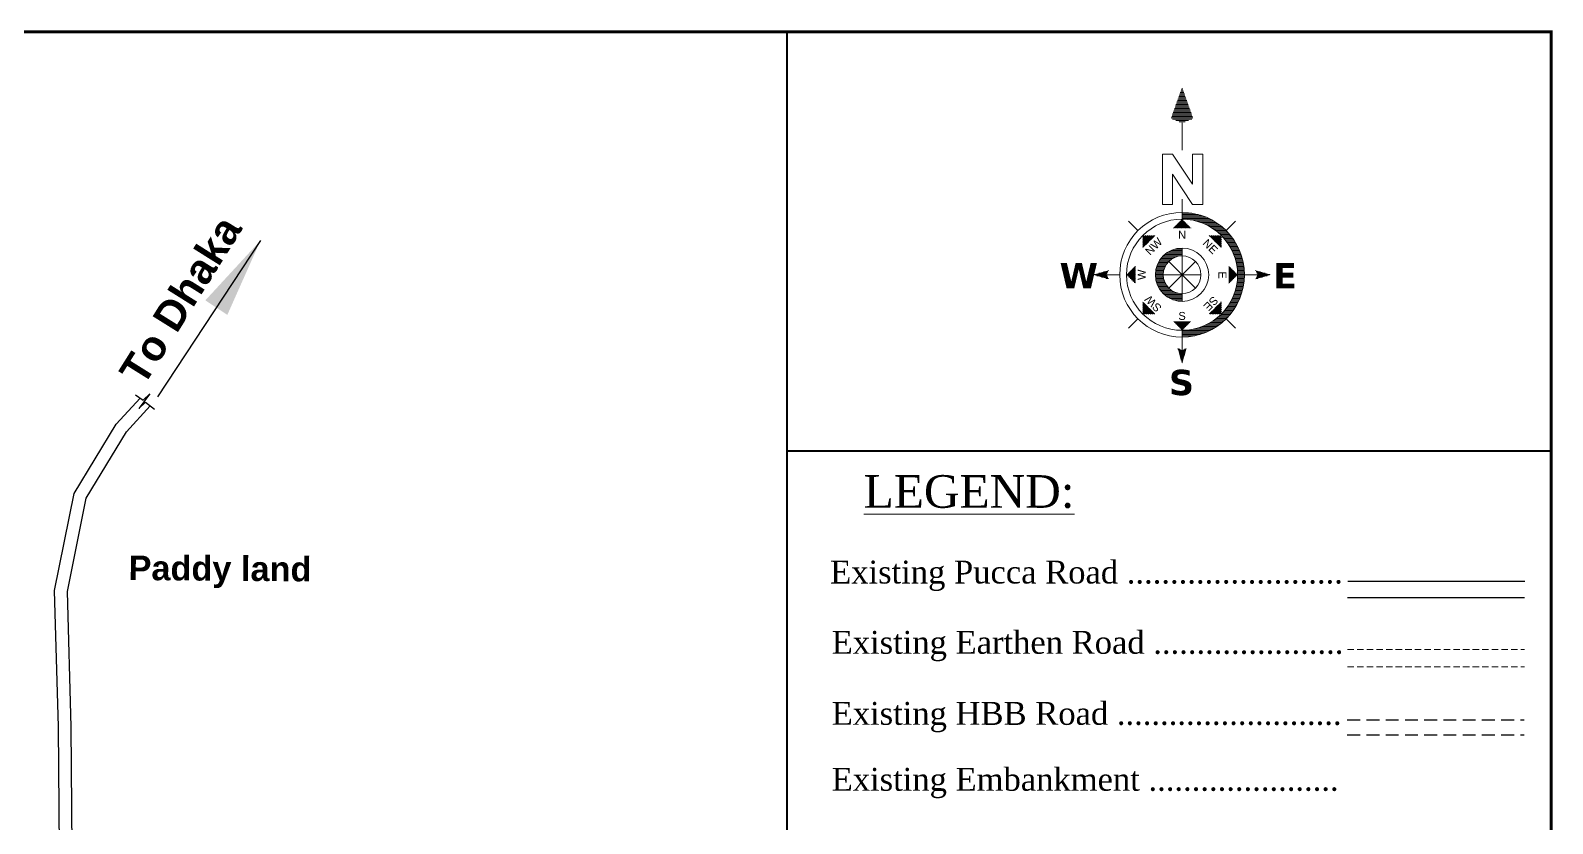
# Model space of a CAD drawing. Header units: millimetres. Extents: x 103 to 25310, y -179448 to -48.
# Drawn here: x 24123 to 25310, y -178228 to -177610 of the extents above; entities that cross this region are included whole.
import ezdxf
from ezdxf.enums import TextEntityAlignment as Align

# ---------------------------------------------------------------- set-up
doc = ezdxf.new("R2010")
doc.units = ezdxf.units.MM
doc.header["$MEASUREMENT"] = 0
doc.linetypes.add('DASHED2', pattern=[0.375, 0.25, -0.125])
doc.linetypes.add('HIDDENX2', pattern=[0.75, 0.5, -0.25])
for name, color, linetype in [('boundary', 7, 'Continuous'), ('Earthen Emb', 42, 'Continuous'), ('HBB_BFS Road', 7, 'DASHED2'), ('TEXT', 5, 'Continuous')]:
    doc.layers.add(name, color=color, linetype=linetype)
for name, color, linetype, lineweight in [('Earthan Road', 7, 'DASHED2', 9), ('line', 10, 'Continuous', 9), ('OUTLINE', 7, 'Continuous', 15), ('p2', 32, 'Continuous', 15), ('PUCCA ROAD', 1, 'Continuous', 30)]:
    doc.layers.add(name, color=color, linetype=linetype, lineweight=lineweight)
doc.styles.add('b', font='times.ttf')
doc.styles.add('LEG', font='romantic.ttf')
doc.styles.add('Romans', font='arial.ttf')
doc.styles.get("Standard").update_dxf_attribs({"font": 'arial.ttf'})
doc.styles.add('sum', font='arialbd.ttf')
doc.dimstyles.get("Standard").update_dxf_attribs({"dimtxt": 0.18, "dimasz": 0.18, "dimexe": 0.18, "dimexo": 0.0625, "dimgap": 0.09, "dimtad": 0, "dimtih": 1, "dimtoh": 1, "dimdec": 4, "dimzin": 0, "dimdsep": 46, "dimtxsty": 'Standard', "dimblk": 'DATUMBLANK', "dimcen": 0.09, "dimadec": 0, "dimazin": 0, "dimtfac": 1, "dimtdec": 4, "dimtofl": 0, "dimtmove": 0, "dimatfit": 3, "dimfxl": 1, "dimtolj": 1, "dimtzin": 0, "dimarcsym": 0})
pattern_1 = [(360, (26.19663, 31.512), (2e-14, 0.2822134), [])]
pattern_2 = [(360, (26.19663, 27.11894), (2e-14, 0.2822134), [])]
pattern_3 = [(180, (26.19663, 27.11894), (2e-14, 0.2822134), [])]
pattern_4 = [(45, (26.19663, 27.11894), (-0.199555, 0.199555), [])]
pattern_5 = [(90, (26.19663, 27.11894), (-0.2822134, 2e-14), [])]
pattern_6 = [(135, (26.19663, 27.11894), (-0.199555, -0.199555), [])]
pattern_7 = [(180, (26.19663, 27.11894), (-2e-14, -0.2822134), [])]
pattern_8 = [(225, (26.19663, 27.11894), (0.199555, -0.199555), [])]
pattern_9 = [(270, (26.19663, 27.11894), (0.2822134, -2e-14), [])]
pattern_10 = [(315, (26.19663, 27.11894), (0.199555, 0.199555), [])]

# ---------------------------------------------------------------- blocks, each defined once
blk = doc.blocks.new('A$C5FE22593')
h = blk.add_hatch()
h.set_pattern_fill('_USER', color=11, scale=0.282213, style=0, pattern_type=0)
h.set_pattern_definition(pattern_1)
h.paths.add_polyline_path([(26.2, 66.79), (23.84, 60.2), (26.2, 59.26), (28.55, 60.2)])
h = blk.add_hatch()
h.set_pattern_fill('_USER', color=11, scale=0.282213, style=0, pattern_type=0)
h.set_pattern_definition(pattern_1)
h.paths.add_polyline_path([(26.2, 66.79), (23.84, 60.2), (26.2, 59.26), (28.55, 60.2)])
h = blk.add_hatch()
h.set_pattern_fill('_USER', color=11, scale=0.282213, style=0, pattern_type=0)
h.set_pattern_definition(pattern_1)
h.paths.add_polyline_path([(26.2, 66.79), (23.84, 60.2), (26.2, 59.26), (28.55, 60.2)])
h = blk.add_hatch()
h.set_pattern_fill('_USER', color=11, scale=0.282213, style=0, pattern_type=0)
h.set_pattern_definition(pattern_1)
h.paths.add_polyline_path([(26.2, 66.79), (23.84, 60.2), (26.2, 59.26), (28.55, 60.2)])
h = blk.add_hatch(color=11)
h.paths.add_polyline_path([(26.2, 15.36), (26.2, 13.92, 1), (26.2, 40.32), (26.2, 38.88, -1)])
h.paths.add_polyline_path([(26.2, 31.11), (26.2, 32.76, 1), (26.2, 21.47), (26.2, 23.13, -1)])
h = blk.add_hatch(color=11)
h.paths.add_polyline_path([(26.2, 15.36), (26.2, 13.92, 1), (26.2, 40.32), (26.2, 38.88, -1)])
h.paths.add_polyline_path([(26.2, 31.11), (26.2, 32.76, 1), (26.2, 21.47), (26.2, 23.13, -1)])
h = blk.add_hatch(color=11)
h.paths.add_polyline_path([(26.2, 15.36), (26.2, 13.92, 1), (26.2, 40.32), (26.2, 38.88, -1)])
h.paths.add_polyline_path([(26.2, 31.11), (26.2, 32.76, 1), (26.2, 21.47), (26.2, 23.13, -1)])
h = blk.add_hatch(color=11)
h.paths.add_polyline_path([(26.2, 15.36), (26.2, 13.92, 1), (26.2, 40.32), (26.2, 38.88, -1)])
h.paths.add_polyline_path([(26.2, 31.11), (26.2, 32.76, 1), (26.2, 21.47), (26.2, 23.13, -1)])
h = blk.add_hatch()
h.set_pattern_fill('_USER', color=11, scale=0.282213, angle=90, style=0, pattern_type=0)
h.set_pattern_definition(pattern_5)
h.paths.add_polyline_path([(28.08, 37), (26.2, 38.88), (24.32, 37)])
h = blk.add_hatch()
h.set_pattern_fill('_USER', color=11, scale=0.282213, angle=90, style=0, pattern_type=0)
h.set_pattern_definition(pattern_5)
h.paths.add_polyline_path([(28.08, 37), (26.2, 38.88), (24.32, 37)])
h = blk.add_hatch()
h.set_pattern_fill('_USER', color=11, scale=0.282213, angle=90, style=0, pattern_type=0)
h.set_pattern_definition(pattern_5)
h.paths.add_polyline_path([(28.08, 37), (26.2, 38.88), (24.32, 37)])
h = blk.add_hatch()
h.set_pattern_fill('_USER', color=11, scale=0.282213, angle=90, style=0, pattern_type=0)
h.set_pattern_definition(pattern_5)
h.paths.add_polyline_path([(28.08, 37), (26.2, 38.88), (24.32, 37)])
h = blk.add_hatch()
h.set_pattern_fill('_USER', color=11, scale=0.282213, style=0, pattern_type=0)
h.set_pattern_definition(pattern_2)
h.paths.add_polyline_path([(39.4, 27.12, 0.414214), (26.2, 40.32), (26.2, 38.88, -0.414214), (37.96, 27.12, -0.414214), (26.2, 15.36), (26.2, 13.92, 0.414214)])
h = blk.add_hatch()
h.set_pattern_fill('_USER', color=11, scale=0.282213, style=0, pattern_type=0)
h.set_pattern_definition(pattern_2)
h.paths.add_polyline_path([(39.4, 27.12, 0.414214), (26.2, 40.32), (26.2, 38.88, -0.414214), (37.96, 27.12, -0.414214), (26.2, 15.36), (26.2, 13.92, 0.414214)])
h = blk.add_hatch()
h.set_pattern_fill('_USER', color=11, scale=0.282213, style=0, pattern_type=0)
h.set_pattern_definition(pattern_2)
h.paths.add_polyline_path([(39.4, 27.12, 0.414214), (26.2, 40.32), (26.2, 38.88, -0.414214), (37.96, 27.12, -0.414214), (26.2, 15.36), (26.2, 13.92, 0.414214)])
h = blk.add_hatch()
h.set_pattern_fill('_USER', color=11, scale=0.282213, style=0, pattern_type=0)
h.set_pattern_definition(pattern_2)
h.paths.add_polyline_path([(39.4, 27.12, 0.414214), (26.2, 40.32), (26.2, 38.88, -0.414214), (37.96, 27.12, -0.414214), (26.2, 15.36), (26.2, 13.92, 0.414214)])
h = blk.add_hatch()
h.set_pattern_fill('_USER', color=11, scale=0.282213, angle=135, style=0, pattern_type=0)
h.set_pattern_definition(pattern_6)
h.paths.add_polyline_path([(20.54, 35.43), (17.88, 35.43), (17.88, 32.77)])
h = blk.add_hatch()
h.set_pattern_fill('_USER', color=11, scale=0.282213, angle=135, style=0, pattern_type=0)
h.set_pattern_definition(pattern_6)
h.paths.add_polyline_path([(20.54, 35.43), (17.88, 35.43), (17.88, 32.77)])
h = blk.add_hatch()
h.set_pattern_fill('_USER', color=11, scale=0.282213, angle=135, style=0, pattern_type=0)
h.set_pattern_definition(pattern_6)
h.paths.add_polyline_path([(20.54, 35.43), (17.88, 35.43), (17.88, 32.77)])
h = blk.add_hatch()
h.set_pattern_fill('_USER', color=11, scale=0.282213, angle=135, style=0, pattern_type=0)
h.set_pattern_definition(pattern_6)
h.paths.add_polyline_path([(20.54, 35.43), (17.88, 35.43), (17.88, 32.77)])
h = blk.add_hatch()
h.set_pattern_fill('_USER', color=11, scale=0.282213, style=0, pattern_type=0)
h.set_pattern_definition(pattern_2)
h.paths.add_polyline_path([(26.2, 31.11), (26.2, 32.76, 0.414214), (20.55, 27.12, 0.414214), (26.2, 21.47), (26.2, 23.13, -0.414214), (22.21, 27.12, -0.414214)])
h = blk.add_hatch()
h.set_pattern_fill('_USER', color=11, scale=0.282213, style=0, pattern_type=0)
h.set_pattern_definition(pattern_2)
h.paths.add_polyline_path([(26.2, 31.11), (26.2, 32.76, 0.414214), (20.55, 27.12, 0.414214), (26.2, 21.47), (26.2, 23.13, -0.414214), (22.21, 27.12, -0.414214)])
h = blk.add_hatch()
h.set_pattern_fill('_USER', color=11, scale=0.282213, style=0, pattern_type=0)
h.set_pattern_definition(pattern_2)
h.paths.add_polyline_path([(26.2, 31.11), (26.2, 32.76, 0.414214), (20.55, 27.12, 0.414214), (26.2, 21.47), (26.2, 23.13, -0.414214), (22.21, 27.12, -0.414214)])
h = blk.add_hatch()
h.set_pattern_fill('_USER', color=11, scale=0.282213, style=0, pattern_type=0)
h.set_pattern_definition(pattern_2)
h.paths.add_polyline_path([(26.2, 31.11), (26.2, 32.76, 0.414214), (20.55, 27.12, 0.414214), (26.2, 21.47), (26.2, 23.13, -0.414214), (22.21, 27.12, -0.414214)])
h = blk.add_hatch()
h.set_pattern_fill('_USER', color=11, scale=0.282213, angle=45, style=0, pattern_type=0)
h.set_pattern_definition(pattern_4)
h.paths.add_polyline_path([(34.51, 32.77), (34.51, 35.43), (31.85, 35.43)])
h = blk.add_hatch()
h.set_pattern_fill('_USER', color=11, scale=0.282213, angle=45, style=0, pattern_type=0)
h.set_pattern_definition(pattern_4)
h.paths.add_polyline_path([(34.51, 32.77), (34.51, 35.43), (31.85, 35.43)])
h = blk.add_hatch()
h.set_pattern_fill('_USER', color=11, scale=0.282213, angle=45, style=0, pattern_type=0)
h.set_pattern_definition(pattern_4)
h.paths.add_polyline_path([(34.51, 32.77), (34.51, 35.43), (31.85, 35.43)])
h = blk.add_hatch()
h.set_pattern_fill('_USER', color=11, scale=0.282213, angle=45, style=0, pattern_type=0)
h.set_pattern_definition(pattern_4)
h.paths.add_polyline_path([(34.51, 32.77), (34.51, 35.43), (31.85, 35.43)])
h = blk.add_hatch()
h.set_pattern_fill('_USER', color=11, scale=0.282213, angle=180, style=0, pattern_type=0)
h.set_pattern_definition(pattern_7)
h.paths.add_polyline_path([(16.32, 29), (14.44, 27.12), (16.32, 25.24)])
h = blk.add_hatch()
h.set_pattern_fill('_USER', color=11, scale=0.282213, angle=180, style=0, pattern_type=0)
h.set_pattern_definition(pattern_7)
h.paths.add_polyline_path([(16.32, 29), (14.44, 27.12), (16.32, 25.24)])
h = blk.add_hatch()
h.set_pattern_fill('_USER', color=11, scale=0.282213, angle=180, style=0, pattern_type=0)
h.set_pattern_definition(pattern_7)
h.paths.add_polyline_path([(16.32, 29), (14.44, 27.12), (16.32, 25.24)])
h = blk.add_hatch()
h.set_pattern_fill('_USER', color=11, scale=0.282213, angle=180, style=0, pattern_type=0)
h.set_pattern_definition(pattern_7)
h.paths.add_polyline_path([(16.32, 29), (14.44, 27.12), (16.32, 25.24)])
h = blk.add_hatch()
h.set_pattern_fill('_USER', color=11, scale=0.282213, style=0, pattern_type=0)
h.set_pattern_definition(pattern_2)
h.paths.add_polyline_path([(36.07, 29), (36.07, 25.24), (37.96, 27.12)])
h = blk.add_hatch()
h.set_pattern_fill('_USER', color=11, scale=0.282213, style=0, pattern_type=0)
h.set_pattern_definition(pattern_2)
h.paths.add_polyline_path([(36.07, 29), (36.07, 25.24), (37.96, 27.12)])
h = blk.add_hatch()
h.set_pattern_fill('_USER', color=11, scale=0.282213, style=0, pattern_type=0)
h.set_pattern_definition(pattern_2)
h.paths.add_polyline_path([(36.07, 29), (36.07, 25.24), (37.96, 27.12)])
h = blk.add_hatch()
h.set_pattern_fill('_USER', color=11, scale=0.282213, style=0, pattern_type=0)
h.set_pattern_definition(pattern_2)
h.paths.add_polyline_path([(36.07, 29), (36.07, 25.24), (37.96, 27.12)])
h = blk.add_hatch()
h.set_pattern_fill('_USER', color=11, scale=0.282213, style=0, pattern_type=0)
h.set_pattern_definition(pattern_3)
h.paths.add_polyline_path([(10.67, 26.18), (10.2, 27.12), (10.67, 28.06), (7.38, 27.12)])
h = blk.add_hatch()
h.set_pattern_fill('_USER', color=11, scale=0.282213, style=0, pattern_type=0)
h.set_pattern_definition(pattern_3)
h.paths.add_polyline_path([(10.67, 26.18), (10.2, 27.12), (10.67, 28.06), (7.38, 27.12)])
h = blk.add_hatch()
h.set_pattern_fill('_USER', color=11, scale=0.282213, style=0, pattern_type=0)
h.set_pattern_definition(pattern_3)
h.paths.add_polyline_path([(10.67, 26.18), (10.2, 27.12), (10.67, 28.06), (7.38, 27.12)])
h = blk.add_hatch()
h.set_pattern_fill('_USER', color=11, scale=0.282213, style=0, pattern_type=0)
h.set_pattern_definition(pattern_3)
h.paths.add_polyline_path([(10.67, 26.18), (10.2, 27.12), (10.67, 28.06), (7.38, 27.12)])
h = blk.add_hatch()
h.set_pattern_fill('_USER', color=11, scale=0.282213, style=0, pattern_type=0)
h.set_pattern_definition(pattern_2)
h.paths.add_polyline_path([(45.01, 27.12), (41.72, 28.06), (42.19, 27.12), (41.72, 26.18)])
h = blk.add_hatch()
h.set_pattern_fill('_USER', color=11, scale=0.282213, style=0, pattern_type=0)
h.set_pattern_definition(pattern_2)
h.paths.add_polyline_path([(45.01, 27.12), (41.72, 28.06), (42.19, 27.12), (41.72, 26.18)])
h = blk.add_hatch()
h.set_pattern_fill('_USER', color=11, scale=0.282213, style=0, pattern_type=0)
h.set_pattern_definition(pattern_2)
h.paths.add_polyline_path([(45.01, 27.12), (41.72, 28.06), (42.19, 27.12), (41.72, 26.18)])
h = blk.add_hatch()
h.set_pattern_fill('_USER', color=11, scale=0.282213, style=0, pattern_type=0)
h.set_pattern_definition(pattern_2)
h.paths.add_polyline_path([(45.01, 27.12), (41.72, 28.06), (42.19, 27.12), (41.72, 26.18)])
h = blk.add_hatch()
h.set_pattern_fill('_USER', color=11, scale=0.282213, angle=-135, style=0, pattern_type=0)
h.set_pattern_definition(pattern_8)
h.paths.add_polyline_path([(17.88, 21.46), (17.88, 18.8), (20.54, 18.8)])
h = blk.add_hatch()
h.set_pattern_fill('_USER', color=11, scale=0.282213, angle=-135, style=0, pattern_type=0)
h.set_pattern_definition(pattern_8)
h.paths.add_polyline_path([(17.88, 21.46), (17.88, 18.8), (20.54, 18.8)])
h = blk.add_hatch()
h.set_pattern_fill('_USER', color=11, scale=0.282213, angle=-135, style=0, pattern_type=0)
h.set_pattern_definition(pattern_8)
h.paths.add_polyline_path([(17.88, 21.46), (17.88, 18.8), (20.54, 18.8)])
h = blk.add_hatch()
h.set_pattern_fill('_USER', color=11, scale=0.282213, angle=-135, style=0, pattern_type=0)
h.set_pattern_definition(pattern_8)
h.paths.add_polyline_path([(17.88, 21.46), (17.88, 18.8), (20.54, 18.8)])
h = blk.add_hatch()
h.set_pattern_fill('_USER', color=11, scale=0.282213, angle=-45, style=0, pattern_type=0)
h.set_pattern_definition(pattern_10)
h.paths.add_polyline_path([(31.85, 18.8), (34.51, 18.8), (34.51, 21.46)])
h = blk.add_hatch()
h.set_pattern_fill('_USER', color=11, scale=0.282213, angle=-45, style=0, pattern_type=0)
h.set_pattern_definition(pattern_10)
h.paths.add_polyline_path([(31.85, 18.8), (34.51, 18.8), (34.51, 21.46)])
h = blk.add_hatch()
h.set_pattern_fill('_USER', color=11, scale=0.282213, angle=-45, style=0, pattern_type=0)
h.set_pattern_definition(pattern_10)
h.paths.add_polyline_path([(31.85, 18.8), (34.51, 18.8), (34.51, 21.46)])
h = blk.add_hatch()
h.set_pattern_fill('_USER', color=11, scale=0.282213, angle=-45, style=0, pattern_type=0)
h.set_pattern_definition(pattern_10)
h.paths.add_polyline_path([(31.85, 18.8), (34.51, 18.8), (34.51, 21.46)])
h = blk.add_hatch()
h.set_pattern_fill('_USER', color=11, scale=0.282213, angle=-90, style=0, pattern_type=0)
h.set_pattern_definition(pattern_9)
h.paths.add_polyline_path([(24.32, 17.24), (26.2, 15.36), (28.08, 17.24)])
h = blk.add_hatch()
h.set_pattern_fill('_USER', color=11, scale=0.282213, angle=-90, style=0, pattern_type=0)
h.set_pattern_definition(pattern_9)
h.paths.add_polyline_path([(24.32, 17.24), (26.2, 15.36), (28.08, 17.24)])
h = blk.add_hatch()
h.set_pattern_fill('_USER', color=11, scale=0.282213, angle=-90, style=0, pattern_type=0)
h.set_pattern_definition(pattern_9)
h.paths.add_polyline_path([(24.32, 17.24), (26.2, 15.36), (28.08, 17.24)])
h = blk.add_hatch()
h.set_pattern_fill('_USER', color=11, scale=0.282213, angle=-90, style=0, pattern_type=0)
h.set_pattern_definition(pattern_9)
h.paths.add_polyline_path([(24.32, 17.24), (26.2, 15.36), (28.08, 17.24)])
h = blk.add_hatch()
h.set_pattern_fill('_USER', color=11, scale=0.282213, style=0, pattern_type=0)
h.set_pattern_definition(pattern_2)
h.paths.add_polyline_path([(27.14, 11.6), (26.2, 11.13), (25.26, 11.6), (26.2, 8.3)])
h = blk.add_hatch()
h.set_pattern_fill('_USER', color=11, scale=0.282213, style=0, pattern_type=0)
h.set_pattern_definition(pattern_2)
h.paths.add_polyline_path([(27.14, 11.6), (26.2, 11.13), (25.26, 11.6), (26.2, 8.3)])
h = blk.add_hatch()
h.set_pattern_fill('_USER', color=11, scale=0.282213, style=0, pattern_type=0)
h.set_pattern_definition(pattern_2)
h.paths.add_polyline_path([(27.14, 11.6), (26.2, 11.13), (25.26, 11.6), (26.2, 8.3)])
h = blk.add_hatch()
h.set_pattern_fill('_USER', color=11, scale=0.282213, style=0, pattern_type=0)
h.set_pattern_definition(pattern_2)
h.paths.add_polyline_path([(27.14, 11.6), (26.2, 11.13), (25.26, 11.6), (26.2, 8.3)])
at = {"color": 11}
for p, q in [((26.2, 53.5), (26.2, 59.26)), ((26.2, 53.5), (26.2, 59.26)), ((26.2, 53.5), (26.2, 59.26)), ((26.2, 53.5), (26.2, 59.26)), ((26.2, 40.32), (26.2, 43.11)), ((26.2, 40.32), (26.2, 43.11)), ((26.2, 40.32), (26.2, 43.11)), ((26.2, 40.32), (26.2, 43.11)), ((26.2, 40.32), (26.2, 38.88)), ((26.2, 40.32), (26.2, 38.88)), ((26.2, 40.32), (26.2, 38.88)), ((26.2, 40.32), (26.2, 38.88)), ((16.86, 36.46), (14.89, 38.43)), ((16.86, 36.46), (14.89, 38.43)), ((16.86, 36.46), (14.89, 38.43)), ((16.86, 36.46), (14.89, 38.43)), ((35.53, 36.46), (37.5, 38.43)), ((35.53, 36.46), (37.5, 38.43)), ((35.53, 36.46), (37.5, 38.43)), ((35.53, 36.46), (37.5, 38.43)), ((26.2, 31.11), (26.2, 32.76)), ((26.2, 31.11), (26.2, 32.76)), ((26.2, 31.11), (26.2, 32.76)), ((26.2, 31.11), (26.2, 32.76)), ((23.37, 24.3), (29.02, 29.94)), ((29.02, 24.3), (23.37, 29.94)), ((29.02, 29.94), (23.37, 24.3)), ((23.37, 29.94), (29.02, 24.3)), ((23.37, 24.3), (29.02, 29.94)), ((29.02, 24.3), (23.37, 29.94)), ((29.02, 29.94), (23.37, 24.3)), ((23.37, 29.94), (29.02, 24.3)), ((23.37, 24.3), (29.02, 29.94)), ((29.02, 24.3), (23.37, 29.94)), ((29.02, 29.94), (23.37, 24.3)), ((23.37, 29.94), (29.02, 24.3)), ((23.37, 24.3), (29.02, 29.94)), ((29.02, 24.3), (23.37, 29.94)), ((29.02, 29.94), (23.37, 24.3)), ((23.37, 29.94), (29.02, 24.3)), ((26.2, 23.13), (26.2, 31.11)), ((26.2, 31.11), (26.2, 23.13)), ((26.2, 23.13), (26.2, 31.11)), ((26.2, 31.11), (26.2, 23.13)), ((26.2, 23.13), (26.2, 31.11)), ((26.2, 31.11), (26.2, 23.13)), ((26.2, 23.13), (26.2, 31.11)), ((26.2, 31.11), (26.2, 23.13)), ((12.99, 27.12), (10.2, 27.12)), ((12.99, 27.12), (10.2, 27.12)), ((12.99, 27.12), (10.2, 27.12)), ((12.99, 27.12), (10.2, 27.12)), ((22.21, 27.12), (30.19, 27.12)), ((30.19, 27.12), (22.21, 27.12)), ((22.21, 27.12), (30.19, 27.12)), ((30.19, 27.12), (22.21, 27.12)), ((22.21, 27.12), (30.19, 27.12)), ((30.19, 27.12), (22.21, 27.12)), ((22.21, 27.12), (30.19, 27.12)), ((30.19, 27.12), (22.21, 27.12)), ((39.4, 27.12), (42.19, 27.12)), ((39.4, 27.12), (42.19, 27.12)), ((39.4, 27.12), (42.19, 27.12)), ((39.4, 27.12), (42.19, 27.12)), ((26.2, 23.13), (26.2, 21.47)), ((26.2, 23.13), (26.2, 21.47)), ((26.2, 23.13), (26.2, 21.47)), ((26.2, 23.13), (26.2, 21.47)), ((16.86, 17.78), (14.89, 15.81)), ((16.86, 17.78), (14.89, 15.81)), ((16.86, 17.78), (14.89, 15.81)), ((16.86, 17.78), (14.89, 15.81)), ((35.53, 17.78), (37.5, 15.81)), ((35.53, 17.78), (37.5, 15.81)), ((35.53, 17.78), (37.5, 15.81)), ((35.53, 17.78), (37.5, 15.81)), ((26.2, 13.92), (26.2, 15.36)), ((26.2, 13.92), (26.2, 15.36)), ((26.2, 13.92), (26.2, 15.36)), ((26.2, 13.92), (26.2, 15.36)), ((26.2, 13.92), (26.2, 11.13)), ((26.2, 13.92), (26.2, 11.13)), ((26.2, 13.92), (26.2, 11.13)), ((26.2, 13.92), (26.2, 11.13))]:
    blk.add_line(p, q, dxfattribs=at)
at = {"color": 1}
for p, q in [((22.03, 52.68), (24.16, 52.68)), ((22.03, 42.01), (22.03, 52.68)), ((22.03, 52.68), (24.16, 52.68)), ((22.03, 42.01), (22.03, 52.68)), ((22.03, 52.68), (24.16, 52.68)), ((22.03, 42.01), (22.03, 52.68)), ((22.03, 52.68), (24.16, 52.68)), ((22.03, 42.01), (22.03, 52.68)), ((24.16, 52.68), (28.43, 46.28)), ((24.16, 52.68), (28.43, 46.28)), ((24.16, 52.68), (28.43, 46.28)), ((24.16, 52.68), (28.43, 46.28)), ((28.43, 52.68), (30.56, 52.68)), ((28.43, 46.28), (28.43, 52.68)), ((28.43, 52.68), (30.56, 52.68)), ((28.43, 46.28), (28.43, 52.68)), ((28.43, 52.68), (30.56, 52.68)), ((28.43, 46.28), (28.43, 52.68)), ((28.43, 52.68), (30.56, 52.68)), ((28.43, 46.28), (28.43, 52.68)), ((30.56, 52.68), (30.56, 42.01)), ((30.56, 52.68), (30.56, 42.01)), ((30.56, 52.68), (30.56, 42.01)), ((30.56, 52.68), (30.56, 42.01)), ((24.16, 48.41), (24.16, 42.01)), ((28.43, 42.01), (24.16, 48.41)), ((24.16, 48.41), (24.16, 42.01)), ((28.43, 42.01), (24.16, 48.41)), ((24.16, 48.41), (24.16, 42.01)), ((28.43, 42.01), (24.16, 48.41)), ((24.16, 48.41), (24.16, 42.01)), ((28.43, 42.01), (24.16, 48.41)), ((24.16, 42.01), (22.03, 42.01)), ((24.16, 42.01), (22.03, 42.01)), ((24.16, 42.01), (22.03, 42.01)), ((24.16, 42.01), (22.03, 42.01)), ((30.56, 42.01), (28.43, 42.01)), ((30.56, 42.01), (28.43, 42.01)), ((30.56, 42.01), (28.43, 42.01)), ((30.56, 42.01), (28.43, 42.01))]:
    blk.add_line(p, q, dxfattribs=at)
at = {"color": 11}
for radius in [13.2, 13.2, 13.2, 13.2, 11.76, 11.76, 11.76, 11.76, 5.64, 5.64, 5.64, 5.64, 3.99, 3.99, 3.99, 3.99]:
    blk.add_circle((26.2, 27.12), radius, dxfattribs=at)
for points in [[(26.2, 66.79), (23.84, 60.2), (26.2, 59.26)], [(26.2, 66.79), (23.84, 60.2), (26.2, 59.26)], [(26.2, 66.79), (23.84, 60.2), (26.2, 59.26)], [(26.2, 66.79), (23.84, 60.2), (26.2, 59.26)], [(26.2, 59.26), (28.55, 60.2), (26.2, 66.79)], [(26.2, 59.26), (28.55, 60.2), (26.2, 66.79)], [(26.2, 59.26), (28.55, 60.2), (26.2, 66.79)], [(26.2, 59.26), (28.55, 60.2), (26.2, 66.79)], [(26.2, 38.88), (28.08, 37), (24.32, 37)], [(26.2, 38.88), (28.08, 37), (24.32, 37)], [(26.2, 38.88), (28.08, 37), (24.32, 37)], [(26.2, 38.88), (28.08, 37), (24.32, 37)], [(17.88, 35.43), (20.54, 35.43), (17.88, 32.77)], [(17.88, 35.43), (20.54, 35.43), (17.88, 32.77)], [(17.88, 35.43), (20.54, 35.43), (17.88, 32.77)], [(17.88, 35.43), (20.54, 35.43), (17.88, 32.77)], [(34.51, 35.43), (34.51, 32.77), (31.85, 35.43)], [(34.51, 35.43), (34.51, 32.77), (31.85, 35.43)], [(34.51, 35.43), (34.51, 32.77), (31.85, 35.43)], [(34.51, 35.43), (34.51, 32.77), (31.85, 35.43)], [(14.44, 27.12), (16.32, 29), (16.32, 25.24)], [(14.44, 27.12), (16.32, 29), (16.32, 25.24)], [(14.44, 27.12), (16.32, 29), (16.32, 25.24)], [(14.44, 27.12), (16.32, 29), (16.32, 25.24)], [(37.96, 27.12), (36.07, 25.24), (36.07, 29)], [(37.96, 27.12), (36.07, 25.24), (36.07, 29)], [(37.96, 27.12), (36.07, 25.24), (36.07, 29)], [(37.96, 27.12), (36.07, 25.24), (36.07, 29)], [(7.38, 27.12), (10.67, 28.06), (10.2, 27.12)], [(7.38, 27.12), (10.67, 28.06), (10.2, 27.12)], [(7.38, 27.12), (10.67, 28.06), (10.2, 27.12)], [(7.38, 27.12), (10.67, 28.06), (10.2, 27.12)], [(10.67, 26.18), (10.2, 27.12), (7.38, 27.12)], [(10.67, 26.18), (10.2, 27.12), (7.38, 27.12)], [(10.67, 26.18), (10.2, 27.12), (7.38, 27.12)], [(10.67, 26.18), (10.2, 27.12), (7.38, 27.12)], [(41.72, 28.06), (42.19, 27.12), (45.01, 27.12)], [(41.72, 28.06), (42.19, 27.12), (45.01, 27.12)], [(41.72, 28.06), (42.19, 27.12), (45.01, 27.12)], [(41.72, 28.06), (42.19, 27.12), (45.01, 27.12)], [(45.01, 27.12), (41.72, 26.18), (42.19, 27.12)], [(45.01, 27.12), (41.72, 26.18), (42.19, 27.12)], [(45.01, 27.12), (41.72, 26.18), (42.19, 27.12)], [(45.01, 27.12), (41.72, 26.18), (42.19, 27.12)], [(17.88, 18.8), (17.88, 21.46), (20.54, 18.8)], [(17.88, 18.8), (17.88, 21.46), (20.54, 18.8)], [(17.88, 18.8), (17.88, 21.46), (20.54, 18.8)], [(17.88, 18.8), (17.88, 21.46), (20.54, 18.8)], [(34.51, 18.8), (31.85, 18.8), (34.51, 21.46)], [(34.51, 18.8), (31.85, 18.8), (34.51, 21.46)], [(34.51, 18.8), (31.85, 18.8), (34.51, 21.46)], [(34.51, 18.8), (31.85, 18.8), (34.51, 21.46)], [(26.2, 15.36), (24.32, 17.24), (28.08, 17.24)], [(26.2, 15.36), (24.32, 17.24), (28.08, 17.24)], [(26.2, 15.36), (24.32, 17.24), (28.08, 17.24)], [(26.2, 15.36), (24.32, 17.24), (28.08, 17.24)], [(26.2, 8.3), (25.26, 11.6), (26.2, 11.13)], [(26.2, 8.3), (25.26, 11.6), (26.2, 11.13)], [(26.2, 8.3), (25.26, 11.6), (26.2, 11.13)], [(26.2, 8.3), (25.26, 11.6), (26.2, 11.13)], [(27.14, 11.6), (26.2, 11.13), (26.2, 8.3)], [(27.14, 11.6), (26.2, 11.13), (26.2, 8.3)], [(27.14, 11.6), (26.2, 11.13), (26.2, 8.3)], [(27.14, 11.6), (26.2, 11.13), (26.2, 8.3)]]:
    blk.add_solid(points, dxfattribs=at)
at = {"color": 11, "style": 'Romans'}
for s, p in [('N', (26.2, 34.74)), ('N', (26.2, 34.74)), ('N', (26.2, 34.74)), ('N', (26.2, 34.74)), ('S', (26.19, 17.56)), ('S', (26.19, 17.56)), ('S', (26.19, 17.56)), ('S', (26.19, 17.56))]:
    blk.add_text(s, height=1.69, dxfattribs=at).set_placement(p, align=Align.CENTER)
for s, height, rotation, p in [('NW', 1.693, 45, (20.81, 32.51)), ('NW', 1.693, 45, (20.81, 32.51)), ('NW', 1.693, 45, (20.81, 32.51)), ('NW', 1.693, 45, (20.81, 32.51)), ('NE', 1.693, 315, (31.57, 32.5)), ('NE', 1.693, 315, (31.57, 32.5)), ('NE', 1.693, 315, (31.57, 32.5)), ('NE', 1.693, 315, (31.57, 32.5)), ('W', 1.69, 90, (18.48, 27.11)), ('W', 1.69, 90, (18.48, 27.11)), ('W', 1.69, 90, (18.48, 27.11)), ('W', 1.69, 90, (18.48, 27.11)), ('E', 1.69, 270, (33.89, 27.05)), ('E', 1.69, 270, (33.89, 27.05)), ('E', 1.69, 270, (33.89, 27.05)), ('E', 1.69, 270, (33.89, 27.05)), ('SW', 1.693, 135, (20.67, 21.59)), ('SW', 1.693, 135, (20.67, 21.59)), ('SW', 1.693, 135, (20.67, 21.59)), ('SW', 1.693, 135, (20.67, 21.59)), ('SE', 1.693, 225, (31.7, 21.6)), ('SE', 1.693, 225, (31.7, 21.6)), ('SE', 1.693, 225, (31.7, 21.6)), ('SE', 1.693, 225, (31.7, 21.6))]:
    blk.add_text(s, height=height, rotation=rotation, dxfattribs=at).set_placement(p, align=Align.CENTER)
at = {"layer": 'p2', "color": 1, "char_height": 5.3676, "attachment_point": 5}
for s, insert in [('{\\fVerdana|b1|i0|c0|p34;W}', (4.33, 26.9)), ('{\\fVerdana|b1|i0|c0|p34;W}', (4.33, 26.9)), ('{\\fVerdana|b1|i0|c0|p34;W}', (4.33, 26.9)), ('{\\fVerdana|b1|i0|c0|p34;W}', (4.33, 26.9)), ('{\\fVerdana|b1|i0|c0|p34;E}', (47.97, 26.9)), ('{\\fVerdana|b1|i0|c0|p34;E}', (47.97, 26.9)), ('{\\fVerdana|b1|i0|c0|p34;E}', (47.97, 26.9)), ('{\\fVerdana|b1|i0|c0|p34;E}', (47.97, 26.9)), ('{\\fVerdana|b1|i0|c0|p34;S}', (26.07, 4.27)), ('{\\fVerdana|b1|i0|c0|p34;S}', (26.07, 4.27)), ('{\\fVerdana|b1|i0|c0|p34;S}', (26.07, 4.27)), ('{\\fVerdana|b1|i0|c0|p34;S}', (26.07, 4.27))]:
    blk.add_mtext(s, dxfattribs=dict(at, insert=insert))
blk = doc.blocks.new('_DatumBlank')
at = {"color": 0, "linetype": 'ByBlock', "lineweight": -2}
for p, q in [((0, 0.577), (-1, 0)), ((0, -0.577), (0, 0.577)), ((-1, 0), (0, -0.577))]:
    blk.add_line(p, q, dxfattribs=at)

msp = doc.modelspace()

# ---------------------------------------------------------------- linework, layer by layer
at = {"layer": 'boundary', "color": 0}
for points, const_width in [([(22733, -177610.8), (25308.6, -177610.8), (25308.6, -179446.7), (22733, -179446.7), (22733, -177610.8)], 2.35), ([(24712.9, -179056.4), (24712.9, -177610.8)], 1.71), ([(24712.9, -177937.5), (25308.6, -177937.5)], 1.5)]:
    msp.add_lwpolyline(points, dxfattribs=dict(at, const_width=const_width))
at = {"layer": 'Earthan Road', "color": 7, "linetype": 'HIDDENX2', "ltscale": 10}
for points in [[(25149.9, -178092.3), (25287.9, -178092.3)], [(25149.9, -178105.9), (25287.8, -178105.9)]]:
    msp.add_lwpolyline(points, dxfattribs=at)
at = {"layer": 'Earthen Emb', "lineweight": 30}
for points in [[(25150.4, -178197.4, 0, 0, 0), (25288.4, -178197.4, 5.89, 5.89, 0)], [(25150.4, -178211.9, 0, 0, 0), (25288.4, -178211.9, 5.89, 5.89, 0)]]:
    msp.add_lwpolyline(points, format="xyseb", dxfattribs=at)
at = {"layer": 'HBB_BFS Road', "color": 1, "linetype": 'DASHED2', "lineweight": 25, "ltscale": 40, "flags": 128}
for points in [[(25149.7, -178147.2), (25287.7, -178147.2)], [(25149.7, -178158.8), (25287.6, -178158.8)]]:
    msp.add_lwpolyline(points, dxfattribs=at)
at = {"layer": 'PUCCA ROAD', "lineweight": 25}
for points in [[(24154.8, -178452.5), (24146.2, -178311.3), (24144.9, -178152.7), (24141.7, -178046.4), (24157.1, -177970.6), (24189.8, -177916.5), (24208.6, -177896.2)], [(24205, -177893.7), (24210.9, -177897.9), (24216, -177893), (24207.6, -177904.4), (24212.7, -177899.4), (24219.7, -177905)], [(24164.9, -178454.3), (24156.2, -178311), (24154.9, -178152.5), (24151.8, -178047.2), (24166.5, -177974.2), (24197.8, -177922.6), (24216.4, -177902.4)], [(25150, -178039), (25288, -178039)], [(25149.9, -178051.8), (25287.9, -178051.8)]]:
    msp.add_lwpolyline(points, dxfattribs=at)

# ---------------------------------------------------------------- block references
at = {"layer": 'line', "xscale": 3.683506705300715, "yscale": 3.683506705299806, "zscale": 3.683506705293887}
msp.add_blockref('A$C5FE22593', (24924.4, -177900), dxfattribs=at)

# ---------------------------------------------------------------- texts
at = {"layer": 'OUTLINE', "style": 'LEG'}
msp.add_text('%%ULEGEND:', height=25.44, dxfattribs=at).set_placement((24772.7, -177981.8))
at = {"layer": 'OUTLINE', "ltscale": 0.1, "char_height": 17.843, "width": 832.55, "attachment_point": 1, "style": 'b'}
for s, insert in [('Existing Pucca Road .........................', (24746.5, -178023)), ('Existing Earthen Road ......................', (24747.7, -178077.8)), ('Existing HBB Road ..........................', (24747.7, -178133.2)), ('Existing Embankment ......................', (24747.7, -178184.6))]:
    msp.add_mtext(s, dxfattribs=dict(at, insert=insert))
at = {"layer": 'TEXT', "color": 7, "attachment_point": 1, "style": 'sum'}
for s, insert, char_height, width, rotation in [('To Dhaka ', (24191.3, -177875.6), 23.27, 450.537, 57.9407), ('Paddy land ', (24199.6, -178019), 19.137, 370.436, 359.566)]:
    msp.add_mtext(s, dxfattribs=dict(at, insert=insert, char_height=char_height, width=width, rotation=rotation))

# ---------------------------------------------------------------- leaders
at = {"layer": 'TEXT', "color": 0, "lineweight": 25}
msp.add_leader([(24302.3, -177773.5), (24222.2, -177895.3)], dimstyle='Standard', override={"dimscale": 0.5, "dimasz": 125, "dimgap": 0.09, "dimtad": 0}, dxfattribs=at)

doc.saveas('drawing.dxf')
